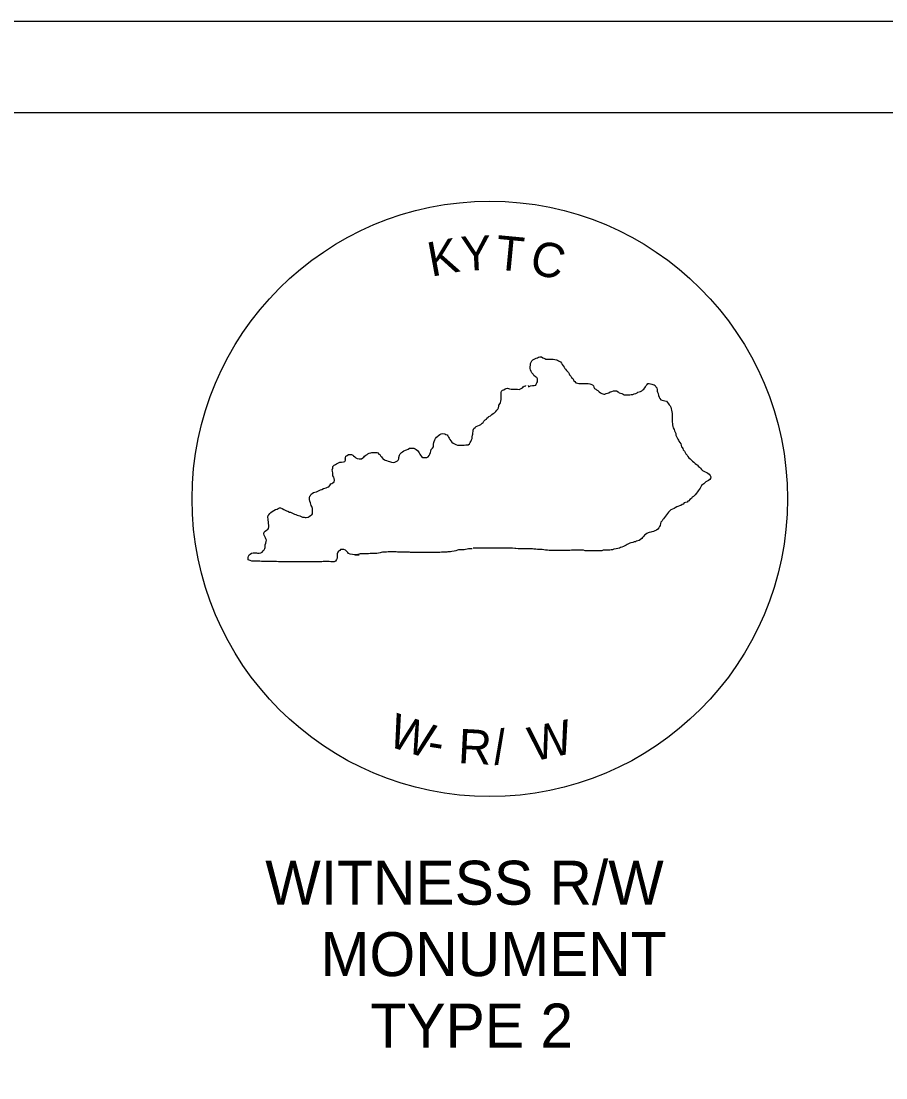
# Model space of a CAD drawing. Extents: x 999 to 1037.6, y 999.3 to 1022.
# Drawn here: x 1011.12 to 1015.84, y 1016.23 to 1022 of the extents above; entities that cross this region are included whole.
import ezdxf

# ---------------------------------------------------------------- set-up
doc = ezdxf.new("R2010")
doc.units = 0
for name, color, linetype in [('Level 1', 7, 'Continuous'), ('SB_PL_CUTLINE_PR', 7, 'Continuous'), ('SB_PL_SBL4_PR', 7, 'Continuous')]:
    doc.layers.add(name, color=color, linetype=linetype)

msp = doc.modelspace()

# ---------------------------------------------------------------- linework, layer by layer
at = {"layer": 'Level 1'}
msp.add_line((1012.9411, 1019.0871), (1012.9619, 1019.0871), dxfattribs=at)
for points in [[(1013.8855, 1020.012), (1013.8879, 1020.0049), (1013.8974, 1020.0096), (1013.908, 1020.0108), (1013.9175, 1020.012), (1013.927, 1020.0132), (1013.9293, 1020.0179), (1013.9329, 1020.025), (1013.9364, 1020.0321), (1013.9364, 1020.0416), (1013.9364, 1020.0475), (1013.9317, 1020.0546), (1013.9246, 1020.0594), (1013.9163, 1020.0653), (1013.9128, 1020.0736), (1013.9045, 1020.0807), (1013.9009, 1020.0878), (1013.8985, 1020.0961), (1013.8962, 1020.1032), (1013.8962, 1020.1126), (1013.8974, 1020.1221), (1013.8974, 1020.1316), (1013.9021, 1020.1387), (1013.9057, 1020.1458), (1013.9116, 1020.1517), (1013.9187, 1020.1553), (1013.9282, 1020.16), (1013.9364, 1020.1624), (1013.9424, 1020.1659), (1013.9495, 1020.1683), (1013.9589, 1020.1683), (1013.9649, 1020.1624), (1013.9755, 1020.1588), (1013.9814, 1020.1541), (1013.9909, 1020.1541), (1013.9968, 1020.1541), (1014.0063, 1020.1541), (1014.0158, 1020.1541), (1014.0217, 1020.1541), (1014.0312, 1020.1529), (1014.0407, 1020.1517), (1014.0454, 1020.1493), (1014.0501, 1020.1458), (1014.0549, 1020.1434), (1014.062, 1020.1399), (1014.0667, 1020.134), (1014.0714, 1020.1268), (1014.0762, 1020.1186), (1014.0809, 1020.1115), (1014.0856, 1020.1043), (1014.0892, 1020.0996), (1014.0951, 1020.0937), (1014.0975, 1020.089), (1014.1046, 1020.0818), (1014.1093, 1020.0747), (1014.1117, 1020.07), (1014.1176, 1020.0617), (1014.1224, 1020.0558), (1014.1283, 1020.0487), (1014.133, 1020.0416), (1014.1354, 1020.0369), (1014.1401, 1020.0333), (1014.146, 1020.0262), (1014.1543, 1020.0238), (1014.1626, 1020.0215), (1014.1721, 1020.0215), (1014.178, 1020.0215), (1014.191, 1020.0215), (1014.2017, 1020.0215), (1014.2135, 1020.0215), (1014.2218, 1020.0203), (1014.2266, 1020.0179), (1014.236, 1020.0144), (1014.242, 1020.0096), (1014.2443, 1020.0025), (1014.2467, 1019.9954), (1014.2538, 1019.9907), (1014.2585, 1019.9883), (1014.2656, 1019.9836), (1014.2727, 1019.9776), (1014.2799, 1019.9717), (1014.2881, 1019.967), (1014.2976, 1019.9646), (1014.3035, 1019.9646), (1014.3106, 1019.967), (1014.3177, 1019.9694), (1014.3249, 1019.9717), (1014.3331, 1019.9765), (1014.3414, 1019.9788), (1014.3509, 1019.9824), (1014.3604, 1019.9824), (1014.3675, 1019.9824), (1014.3758, 1019.9776), (1014.3817, 1019.9717), (1014.3888, 1019.9694), (1014.3959, 1019.967), (1014.403, 1019.9646), (1014.4101, 1019.9611), (1014.4184, 1019.9599), (1014.4291, 1019.9599), (1014.4397, 1019.9599), (1014.4468, 1019.9622), (1014.4563, 1019.9622), (1014.4646, 1019.9658), (1014.4729, 1019.9682), (1014.48, 1019.9705), (1014.4847, 1019.9741), (1014.4918, 1019.9765), (1014.4989, 1019.9788), (1014.506, 1019.9824), (1014.5108, 1019.9871), (1014.5167, 1019.9919), (1014.5214, 1019.999), (1014.525, 1020.0037), (1014.5285, 1020.012), (1014.5344, 1020.0167), (1014.538, 1020.0215), (1014.5463, 1020.0226), (1014.5522, 1020.0203), (1014.5605, 1020.0191), (1014.5652, 1020.0167), (1014.5735, 1020.0144), (1014.5783, 1020.0108), (1014.583, 1020.0049), (1014.5877, 1019.9978), (1014.5889, 1019.9883), (1014.5901, 1019.98), (1014.5913, 1019.9741), (1014.5948, 1019.967), (1014.596, 1019.9563), (1014.5996, 1019.9469), (1014.6031, 1019.9397), (1014.6091, 1019.9338), (1014.6162, 1019.9315), (1014.6233, 1019.9303), (1014.6316, 1019.9279), (1014.641, 1019.9255), (1014.6458, 1019.9184), (1014.6505, 1019.9113), (1014.6541, 1019.9066), (1014.6612, 1019.8995), (1014.6635, 1019.8924), (1014.6659, 1019.8841), (1014.6683, 1019.8758), (1014.6694, 1019.8675), (1014.6706, 1019.858), (1014.6706, 1019.8486), (1014.6706, 1019.8379), (1014.6706, 1019.8284), (1014.6706, 1019.819), (1014.6706, 1019.813)], [(1012.8873, 1019.6046), (1012.8885, 1019.6165), (1012.8908, 1019.6248), (1012.8979, 1019.6295), (1012.905, 1019.6342), (1012.911, 1019.6342), (1012.9204, 1019.6342), (1012.9275, 1019.6307), (1012.9323, 1019.6271), (1012.9382, 1019.6224), (1012.9453, 1019.6165), (1012.9524, 1019.6129), (1012.9631, 1019.6117), (1012.9749, 1019.6117), (1012.9832, 1019.6165), (1012.9879, 1019.62), (1012.9915, 1019.6248), (1012.9998, 1019.6307), (1013.0057, 1019.6354), (1013.0104, 1019.6378), (1013.0175, 1019.6413), (1013.0258, 1019.6437), (1013.0317, 1019.6449), (1013.0377, 1019.6449), (1013.0483, 1019.6461), (1013.059, 1019.6461), (1013.0649, 1019.6437), (1013.0708, 1019.6366), (1013.0756, 1019.6342), (1013.0791, 1019.6271), (1013.0838, 1019.6212), (1013.0886, 1019.6165), (1013.0945, 1019.6094), (1013.0992, 1019.607), (1013.1052, 1019.6046), (1013.1123, 1019.6011), (1013.1205, 1019.5987), (1013.1277, 1019.5963), (1013.1336, 1019.594), (1013.1395, 1019.5928), (1013.149, 1019.5916), (1013.1573, 1019.5928), (1013.1644, 1019.5963), (1013.1715, 1019.5999), (1013.1762, 1019.6034), (1013.1786, 1019.6105), (1013.1798, 1019.6188), (1013.1821, 1019.6307), (1013.1869, 1019.639), (1013.194, 1019.6449), (1013.1999, 1019.6496), (1013.207, 1019.6544), (1013.2153, 1019.6579), (1013.2212, 1019.6603), (1013.2295, 1019.6638), (1013.2366, 1019.6686), (1013.2425, 1019.6686), (1013.2532, 1019.6686), (1013.2603, 1019.6686), (1013.2686, 1019.665), (1013.2733, 1019.6615), (1013.2804, 1019.6567), (1013.2875, 1019.6496), (1013.2899, 1019.6437), (1013.2934, 1019.6366), (1013.2982, 1019.6307), (1013.3029, 1019.6236), (1013.31, 1019.6188), (1013.3159, 1019.6188), (1013.3219, 1019.6188), (1013.3313, 1019.6188), (1013.3396, 1019.6224), (1013.3455, 1019.6283), (1013.3491, 1019.6366), (1013.3515, 1019.6449), (1013.3538, 1019.6532), (1013.355, 1019.6627), (1013.3633, 1019.6686), (1013.368, 1019.6757), (1013.368, 1019.6816), (1013.368, 1019.6911), (1013.3704, 1019.7005), (1013.3716, 1019.7065), (1013.3751, 1019.7148), (1013.3799, 1019.7219), (1013.3846, 1019.729), (1013.3917, 1019.7349), (1013.3965, 1019.7384), (1013.4036, 1019.7444), (1013.4107, 1019.7479), (1013.419, 1019.7491), (1013.4296, 1019.7467), (1013.4355, 1019.7444), (1013.4426, 1019.742), (1013.4462, 1019.7361), (1013.4509, 1019.729), (1013.4533, 1019.7242), (1013.4569, 1019.7171), (1013.4628, 1019.7088), (1013.4687, 1019.7017), (1013.4758, 1019.697), (1013.4829, 1019.6923), (1013.4912, 1019.6899), (1013.4995, 1019.6863), (1013.5101, 1019.6863), (1013.5208, 1019.6852), (1013.5303, 1019.6852), (1013.5362, 1019.6852), (1013.5457, 1019.6875), (1013.5516, 1019.6875), (1013.5575, 1019.6875), (1013.5646, 1019.6923), (1013.5693, 1019.6994), (1013.5717, 1019.7065), (1013.5753, 1019.7148), (1013.5788, 1019.7219), (1013.5788, 1019.7313), (1013.5812, 1019.7396), (1013.5824, 1019.7455), (1013.5824, 1019.7527), (1013.5847, 1019.7609), (1013.5847, 1019.768), (1013.5883, 1019.7763), (1013.5954, 1019.7823), (1013.6013, 1019.7882), (1013.6108, 1019.7905), (1013.6203, 1019.7953), (1013.6262, 1019.7988), (1013.6309, 1019.8012), (1013.6345, 1019.8059), (1013.6392, 1019.8095), (1013.644, 1019.8166), (1013.6499, 1019.8237), (1013.657, 1019.8284), (1013.6593, 1019.8332), (1013.6665, 1019.8379), (1013.6712, 1019.8415), (1013.6795, 1019.845), (1013.6878, 1019.8521), (1013.6949, 1019.8592), (1013.702, 1019.8628), (1013.7091, 1019.8687), (1013.715, 1019.8758), (1013.7197, 1019.8829), (1013.7233, 1019.89), (1013.7257, 1019.8983), (1013.7257, 1019.9042), (1013.7316, 1019.9137), (1013.7339, 1019.9184), (1013.7363, 1019.9255), (1013.7375, 1019.935), (1013.7387, 1019.9457), (1013.7387, 1019.9551), (1013.7375, 1019.9634), (1013.7375, 1019.9729), (1013.7399, 1019.98), (1013.7446, 1019.9859), (1013.7517, 1019.9883), (1013.7588, 1019.993), (1013.7659, 1019.9954), (1013.7718, 1019.9966), (1013.7778, 1019.9954), (1013.7825, 1019.993), (1013.7932, 1019.9919), (1013.7991, 1019.9919), (1013.8062, 1019.9919), (1013.8168, 1019.9919), (1013.8275, 1019.9907), (1013.837, 1019.9895), (1013.8464, 1019.9954), (1013.8536, 1019.999), (1013.8571, 1020.0049), (1013.8642, 1020.0084), (1013.8725, 1020.0096), (1013.8725, 1020.0108)], [(1014.6706, 1019.813), (1014.673, 1019.8024), (1014.673, 1019.7965), (1014.6742, 1019.7882), (1014.6766, 1019.7799), (1014.6813, 1019.7716), (1014.6848, 1019.7645), (1014.6872, 1019.7574), (1014.6908, 1019.7491), (1014.6919, 1019.7408), (1014.6943, 1019.7325), (1014.6979, 1019.7254), (1014.7026, 1019.7183), (1014.705, 1019.7124), (1014.7085, 1019.7077), (1014.7133, 1019.6994), (1014.718, 1019.6934), (1014.7204, 1019.6852), (1014.7227, 1019.6769), (1014.7263, 1019.6721), (1014.7287, 1019.6674), (1014.7322, 1019.6603), (1014.7381, 1019.6532), (1014.7429, 1019.6461), (1014.7452, 1019.6378), (1014.7523, 1019.6307), (1014.7559, 1019.6236), (1014.763, 1019.6165), (1014.7701, 1019.6105), (1014.7772, 1019.6046), (1014.7831, 1019.5987), (1014.7902, 1019.5928), (1014.7962, 1019.5857), (1014.8033, 1019.5798), (1014.8115, 1019.5762), (1014.8139, 1019.5715), (1014.8198, 1019.5656), (1014.8258, 1019.5596), (1014.8317, 1019.5537), (1014.8376, 1019.5478), (1014.8447, 1019.5431), (1014.8518, 1019.5407), (1014.8601, 1019.5359), (1014.866, 1019.5324), (1014.8731, 1019.5265), (1014.8779, 1019.5206), (1014.8826, 1019.5123), (1014.8814, 1019.504), (1014.8767, 1019.4981), (1014.8696, 1019.4933), (1014.8625, 1019.4886), (1014.8554, 1019.485), (1014.8483, 1019.4791), (1014.8447, 1019.4744), (1014.8388, 1019.4708), (1014.8317, 1019.4649), (1014.8269, 1019.459), (1014.8246, 1019.4507), (1014.8187, 1019.4436), (1014.8139, 1019.4365), (1014.8092, 1019.4306), (1014.8033, 1019.4235), (1014.7962, 1019.414), (1014.7879, 1019.4057), (1014.7808, 1019.401), (1014.776, 1019.395), (1014.7677, 1019.3891), (1014.7618, 1019.382), (1014.7571, 1019.3796), (1014.7523, 1019.3749), (1014.744, 1019.3725), (1014.7369, 1019.3702), (1014.7322, 1019.3642), (1014.7251, 1019.3619), (1014.718, 1019.3571), (1014.7109, 1019.3536), (1014.7026, 1019.3512), (1014.6967, 1019.3488), (1014.6884, 1019.3429), (1014.6813, 1019.3394), (1014.673, 1019.3358), (1014.6647, 1019.3323), (1014.6564, 1019.3252), (1014.6517, 1019.3192), (1014.6458, 1019.3121), (1014.6398, 1019.305), (1014.6351, 1019.2979), (1014.6292, 1019.2908), (1014.6244, 1019.2837), (1014.6209, 1019.279), (1014.6162, 1019.2719), (1014.6102, 1019.2648), (1014.6067, 1019.2577)], [(1012.9619, 1019.0871), (1012.9559, 1019.0871), (1012.9465, 1019.0871), (1012.9358, 1019.0871), (1012.9263, 1019.0895), (1012.9145, 1019.0907), (1012.905, 1019.0943), (1012.9003, 1019.1002), (1012.8944, 1019.1073), (1012.8873, 1019.112), (1012.879, 1019.1156), (1012.8683, 1019.1167), (1012.86, 1019.1156), (1012.8565, 1019.1108), (1012.8506, 1019.1073), (1012.8458, 1019.1014), (1012.8423, 1019.0931), (1012.8423, 1019.0836), (1012.8423, 1019.0741), (1012.8423, 1019.0682), (1012.8399, 1019.0611), (1012.834, 1019.0528), (1012.8269, 1019.0493), (1012.8174, 1019.0493), (1012.8079, 1019.0493), (1012.7985, 1019.0504), (1012.7925, 1019.0504), (1012.7831, 1019.0504), (1012.7724, 1019.0504), (1012.7665, 1019.0504), (1012.7582, 1019.0493), (1012.7511, 1019.0493), (1012.7392, 1019.0493), (1012.7298, 1019.0493), (1012.7227, 1019.0493), (1012.7167, 1019.0493), (1012.7108, 1019.0493), (1012.7037, 1019.0493), (1012.6978, 1019.0493), (1012.6919, 1019.0493), (1012.686, 1019.0493), (1012.6777, 1019.0481), (1012.6658, 1019.0481), (1012.6587, 1019.0481), (1012.6516, 1019.0481), (1012.6445, 1019.0481), (1012.6386, 1019.0481), (1012.6327, 1019.0481), (1012.622, 1019.0481), (1012.6114, 1019.0481), (1012.6054, 1019.0481), (1012.5995, 1019.0481), (1012.5912, 1019.0493), (1012.5818, 1019.0493), (1012.5723, 1019.0493), (1012.5652, 1019.0493), (1012.5569, 1019.0493), (1012.551, 1019.0493), (1012.545, 1019.0493), (1012.5344, 1019.0493), (1012.5225, 1019.0493), (1012.5119, 1019.0504), (1012.5024, 1019.0504), (1012.4965, 1019.0504), (1012.4858, 1019.0504), (1012.4799, 1019.0504), (1012.4716, 1019.0504), (1012.4645, 1019.0504), (1012.455, 1019.0504), (1012.4479, 1019.0504), (1012.4408, 1019.0504), (1012.4302, 1019.0504), (1012.4207, 1019.0516), (1012.4112, 1019.0516), (1012.4006, 1019.0516), (1012.3864, 1019.0528), (1012.3769, 1019.0528), (1012.3686, 1019.0564), (1012.3615, 1019.0575), (1012.3568, 1019.0599), (1012.3568, 1019.0718), (1012.3591, 1019.08), (1012.3615, 1019.0871), (1012.3686, 1019.0907), (1012.3757, 1019.0966), (1012.384, 1019.0978), (1012.3935, 1019.0978), (1012.4029, 1019.0978), (1012.4077, 1019.0954), (1012.4172, 1019.0954), (1012.4266, 1019.0978), (1012.4325, 1019.1025), (1012.4385, 1019.1085), (1012.4444, 1019.1144), (1012.4479, 1019.1215), (1012.4503, 1019.1262), (1012.4503, 1019.1321), (1012.4503, 1019.1416), (1012.4527, 1019.1511), (1012.455, 1019.1594), (1012.4574, 1019.1677), (1012.4539, 1019.1748), (1012.4515, 1019.1795), (1012.4479, 1019.1866), (1012.4444, 1019.1937), (1012.4432, 1019.202), (1012.4444, 1019.2103), (1012.4503, 1019.2162), (1012.4574, 1019.221), (1012.4645, 1019.2245), (1012.4681, 1019.2316), (1012.4693, 1019.2399), (1012.4693, 1019.2494), (1012.4681, 1019.2577), (1012.4681, 1019.2683), (1012.4657, 1019.2731), (1012.4657, 1019.2825), (1012.4645, 1019.292), (1012.4657, 1019.3015), (1012.4693, 1019.3062), (1012.4752, 1019.3121), (1012.4811, 1019.3181), (1012.4882, 1019.3228), (1012.4965, 1019.3287), (1012.506, 1019.3346), (1012.5154, 1019.337), (1012.5202, 1019.3394), (1012.5273, 1019.3429), (1012.5332, 1019.3429), (1012.5427, 1019.3394), (1012.5521, 1019.3346), (1012.5593, 1019.3311), (1012.5664, 1019.3275), (1012.5735, 1019.3252), (1012.5818, 1019.3204), (1012.5877, 1019.3192), (1012.596, 1019.3169), (1012.6031, 1019.3133), (1012.6102, 1019.3098), (1012.6173, 1019.3074), (1012.6244, 1019.3038), (1012.6315, 1019.3015), (1012.6386, 1019.2991), (1012.6457, 1019.2967), (1012.654, 1019.2932), (1012.6623, 1019.292), (1012.6682, 1019.2908), (1012.6741, 1019.2908), (1012.6836, 1019.292), (1012.6907, 1019.2967), (1012.6978, 1019.3015), (1012.7049, 1019.3062), (1012.7073, 1019.311), (1012.7085, 1019.3204), (1012.7085, 1019.3299), (1012.7073, 1019.3406), (1012.7049, 1019.35), (1012.7014, 1019.3571), (1012.699, 1019.3642), (1012.6966, 1019.3713), (1012.6931, 1019.3796), (1012.6919, 1019.3891), (1012.6919, 1019.3986), (1012.6942, 1019.4069), (1012.6966, 1019.4116), (1012.7014, 1019.4187), (1012.7061, 1019.4223), (1012.7132, 1019.427), (1012.7215, 1019.4282), (1012.7298, 1019.4317), (1012.7369, 1019.4353), (1012.7452, 1019.4388), (1012.7523, 1019.4412), (1012.7594, 1019.4436), (1012.7677, 1019.4483), (1012.7748, 1019.4507), (1012.7819, 1019.4531), (1012.789, 1019.4566), (1012.7973, 1019.459), (1012.8032, 1019.4661), (1012.8079, 1019.4744), (1012.8127, 1019.4767), (1012.8198, 1019.4803), (1012.8257, 1019.4862), (1012.8281, 1019.4945), (1012.8269, 1019.504), (1012.8245, 1019.5111), (1012.8198, 1019.5182), (1012.8198, 1019.5241), (1012.8186, 1019.5336), (1012.8174, 1019.5431), (1012.8162, 1019.5513), (1012.8186, 1019.5596), (1012.8198, 1019.5691), (1012.8257, 1019.5762), (1012.8328, 1019.5798), (1012.8387, 1019.5845), (1012.8458, 1019.5881), (1012.8529, 1019.5904), (1012.8577, 1019.5928), (1012.8671, 1019.5928), (1012.8766, 1019.594), (1012.8849, 1019.5963), (1012.8873, 1019.6046), (1012.8861, 1019.6117)], [(1014.6067, 1019.2577), (1014.6055, 1019.247), (1014.6019, 1019.2411), (1014.5984, 1019.234), (1014.5925, 1019.2269), (1014.5854, 1019.2221), (1014.5771, 1019.2174), (1014.5688, 1019.215), (1014.5605, 1019.2127), (1014.5546, 1019.2115), (1014.5463, 1019.2091), (1014.5404, 1019.2067), (1014.5333, 1019.2032), (1014.5262, 1019.1985), (1014.5202, 1019.1937), (1014.5143, 1019.1866), (1014.5096, 1019.1819), (1014.5048, 1019.176), (1014.4977, 1019.17), (1014.4918, 1019.1653), (1014.4835, 1019.1629), (1014.4752, 1019.1617), (1014.4705, 1019.1582), (1014.4646, 1019.1582), (1014.4563, 1019.1546), (1014.4456, 1019.1523), (1014.4409, 1019.1499), (1014.4326, 1019.1475), (1014.4255, 1019.144), (1014.4196, 1019.1392), (1014.4125, 1019.1357), (1014.4054, 1019.1321), (1014.3971, 1019.1286), (1014.39, 1019.1262), (1014.3829, 1019.1239), (1014.3746, 1019.1215), (1014.3663, 1019.1191), (1014.3533, 1019.1179), (1014.345, 1019.1144), (1014.3391, 1019.1144), (1014.3308, 1019.1132), (1014.3225, 1019.112), (1014.3154, 1019.112), (1014.3047, 1019.112), (1014.2952, 1019.112), (1014.287, 1019.1096), (1014.2775, 1019.1096), (1014.2692, 1019.1085), (1014.2597, 1019.1085), (1014.2538, 1019.1085), (1014.2408, 1019.1085), (1014.2337, 1019.1085), (1014.2242, 1019.1085), (1014.2135, 1019.1096), (1014.2041, 1019.1096), (1014.197, 1019.1096), (1014.1875, 1019.112), (1014.1804, 1019.112), (1014.1733, 1019.112), (1014.1674, 1019.112), (1014.1614, 1019.112), (1014.1555, 1019.112), (1014.1425, 1019.112), (1014.133, 1019.112), (1014.1212, 1019.112), (1014.1129, 1019.1108), (1014.107, 1019.1108), (1014.0951, 1019.1108), (1014.088, 1019.1108), (1014.0809, 1019.1108), (1014.0714, 1019.1108), (1014.0584, 1019.1108), (1014.0513, 1019.1108), (1014.0407, 1019.1108), (1014.0347, 1019.1108), (1014.0253, 1019.1108), (1014.0158, 1019.1108), (1014.0063, 1019.1108), (1013.9992, 1019.1108), (1013.9909, 1019.112), (1013.9791, 1019.112), (1013.9708, 1019.1144), (1013.9625, 1019.1156), (1013.953, 1019.1156), (1013.9435, 1019.1156), (1013.9364, 1019.1156), (1013.927, 1019.1179), (1013.9163, 1019.1179), (1013.9092, 1019.1191), (1013.8985, 1019.1191), (1013.8879, 1019.1191), (1013.8749, 1019.1191), (1013.8689, 1019.1191), (1013.863, 1019.1191), (1013.8559, 1019.1191), (1013.8464, 1019.1191), (1013.8393, 1019.1191), (1013.8299, 1019.1191), (1013.818, 1019.1215), (1013.8121, 1019.1215), (1013.7991, 1019.1227), (1013.792, 1019.1227), (1013.7861, 1019.1227), (1013.7766, 1019.1227), (1013.7659, 1019.1227), (1013.7576, 1019.1239), (1013.7517, 1019.1239), (1013.7458, 1019.1239), (1013.7339, 1019.1239), (1013.7268, 1019.1239), (1013.7197, 1019.1239), (1013.7126, 1019.1239), (1013.7067, 1019.1239), (1013.6949, 1019.1239), (1013.6878, 1019.1227), (1013.6783, 1019.1227), (1013.6712, 1019.1227), (1013.6605, 1019.1227), (1013.6534, 1019.1227), (1013.6463, 1019.1227), (1013.6392, 1019.1227), (1013.6321, 1019.1227), (1013.6238, 1019.1227), (1013.6143, 1019.1227), (1013.6049, 1019.1227), (1013.5954, 1019.1227), (1013.5852, 1019.1238)], [(1013.5788, 1019.1203), (1013.5693, 1019.1191), (1013.5599, 1019.1191), (1013.5516, 1019.1179), (1013.5433, 1019.1167), (1013.535, 1019.1144), (1013.5232, 1019.1144), (1013.5137, 1019.1144), (1013.5042, 1019.1144), (1013.4995, 1019.112), (1013.49, 1019.1096), (1013.4817, 1019.1073), (1013.4687, 1019.1061), (1013.4616, 1019.1037), (1013.4557, 1019.1037), (1013.4474, 1019.1037), (1013.4415, 1019.1025), (1013.4344, 1019.1025), (1013.4284, 1019.1025), (1013.4178, 1019.1025), (1013.4119, 1019.1025), (1013.4036, 1019.1002), (1013.3929, 1019.1002), (1013.3799, 1019.1002), (1013.3716, 1019.099), (1013.3657, 1019.099), (1013.3598, 1019.099), (1013.3467, 1019.099), (1013.3408, 1019.099), (1013.3337, 1019.099), (1013.3278, 1019.099), (1013.3148, 1019.099), (1013.3041, 1019.099), (1013.297, 1019.099), (1013.2911, 1019.099), (1013.284, 1019.099), (1013.2745, 1019.099), (1013.265, 1019.099), (1013.2591, 1019.099), (1013.2508, 1019.099), (1013.2437, 1019.099), (1013.2378, 1019.1014), (1013.2271, 1019.1025), (1013.2177, 1019.1025), (1013.2117, 1019.1025), (1013.2011, 1019.1025), (1013.1928, 1019.1025), (1013.1798, 1019.1025), (1013.1727, 1019.1025), (1013.1655, 1019.1037), (1013.1573, 1019.1037), (1013.149, 1019.1037), (1013.1419, 1019.1037), (1013.1359, 1019.1037), (1013.1265, 1019.1037), (1013.1205, 1019.1037), (1013.1111, 1019.1025), (1013.1052, 1019.1025), (1013.0969, 1019.1014), (1013.0909, 1019.1014), (1013.0827, 1019.1002), (1013.0767, 1019.0978), (1013.0684, 1019.0954), (1013.059, 1019.0943), (1013.0519, 1019.0943), (1013.04, 1019.0943), (1013.0329, 1019.0943), (1013.0223, 1019.0943), (1013.014, 1019.0919), (1013.0081, 1019.0919), (1012.9986, 1019.0919), (1012.9891, 1019.0919), (1012.9796, 1019.0919), (1012.969, 1019.0919), (1012.9631, 1019.0907), (1012.9548, 1019.0895), (1012.9411, 1019.0871)]]:
    msp.add_lwpolyline(points, dxfattribs=at)
msp.add_circle((1013.6758, 1019.3923), 1.625, dxfattribs=at)
at = {"layer": 'SB_PL_CUTLINE_PR'}
msp.add_lwpolyline([(1000, 1022), (1036, 1022), (1036, 1000), (1000, 1000)], close=True, dxfattribs=at)
at = {"layer": 'SB_PL_SBL4_PR'}
msp.add_lwpolyline([(1007, 1000.5), (1035.5, 1000.5), (1035.5, 1021.5), (1007, 1021.5)], close=True, dxfattribs=at)

# ---------------------------------------------------------------- texts
at = {"layer": 'Level 1'}
for s, rotation, p in [('Y', 2.79111, (1013.5213, 1020.6362)), ('T', 354.53511, (1013.7016, 1020.6455)), ('K', 10.50574, (1013.3558, 1020.6042)), ('C', 346.14376, (1013.8842, 1020.6284)), ('W', 342.22263, (1013.1095, 1018.0468)), ('W', 11.99839, (1013.909, 1017.9582)), ('R', 356.98747, (1013.5001, 1017.9507)), ('/', 4.36988, (1013.7014, 1017.941)), ('-', 350.58937, (1013.3279, 1017.9799))]:
    msp.add_text(s, height=0.1875, rotation=rotation, dxfattribs=at).set_placement(p)
for s, p in [('WITNESS R/W', (1012.4501, 1017.1776)), ('MONUMENT', (1012.7515, 1016.7876)), ('TYPE 2', (1013.0246, 1016.3976))]:
    msp.add_text(s, height=0.24, dxfattribs=at).set_placement(p)

doc.saveas('drawing.dxf')
